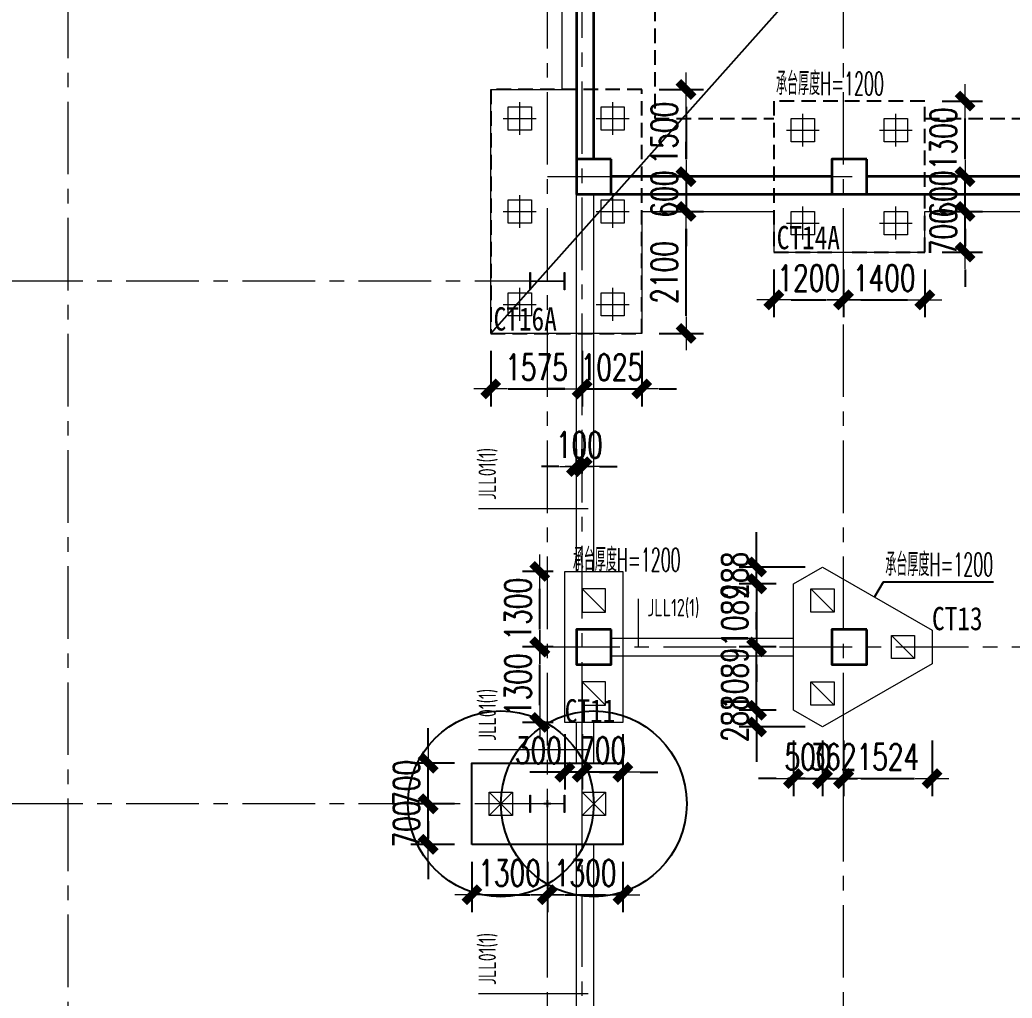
# Model space of a CAD drawing. Extents: x -1201378 to 2367219, y -619313 to 244905.
# Drawn here: x -108441 to -91355, y 197304 to 214152 of the extents above; entities that cross this region are included whole.
import ezdxf
from ezdxf.enums import TextEntityAlignment as Align

# ---------------------------------------------------------------- set-up
doc = ezdxf.new("R2010")
doc.units = 0
doc.header["$LTSCALE"] = 1000
doc.linetypes.add('CENTER', pattern=[2, 1.25, -0.25, 0.25, -0.25])
doc.linetypes.add('HIDDEN', pattern=[0.375, 0.25, -0.125])
doc.layers.get('0').update_dxf_attribs({"linetype": 'CONTINUOUS'})
doc.layers.get('Defpoints').update_dxf_attribs({"linetype": 'CONTINUOUS'})
for name, color, linetype, lineweight in [('S-axis', 111, 'CONTINUOUS', 0), ('S-bkl', 4, 'CONTINUOUS', 0), ('S-col', 2, 'CONTINUOUS', 0), ('S-ct', 2, 'CONTINUOUS', 0), ('S-dim', 81, 'CONTINUOUS', 0), ('S-dote', 5, 'CENTER', 0), ('S-zhuang', 1, 'CONTINUOUS', 0), ('基础梁集中标注', 2, 'CONTINUOUS', 18), ('砼墙', 3, 'CONTINUOUS', 35), ('砼柱', 2, 'CONTINUOUS', 35)]:
    doc.layers.add(name, color=color, linetype=linetype, lineweight=lineweight)
for name, color, linetype in [('S-BG', 131, 'CONTINUOUS'), ('S-CT1', 42, 'HIDDEN'), ('S-DOTE1', 140, 'CENTER'), ('S-HATCH1-W', 252, 'CONTINUOUS'), ('S-SS', 111, 'CONTINUOUS'), ('S-TEXT', 21, 'CONTINUOUS')]:
    doc.layers.add(name, color=color, linetype=linetype)
doc.styles.add('SS1', font='tj-romans1.shx', dxfattribs={"width": 0.7, "bigfont": 'tj-hztxt1.shx'})
doc.styles.add('样式 1', font='yjkeng.shx', dxfattribs={"width": 0.7, "height": 300, "bigfont": 'yjkchn.shx'})
doc.styles.add('黑体', font='simhei.ttf', dxfattribs={"width": 0.8})
doc.dimstyles.new('S-150-ARCHI', dxfattribs={"dimscale": 150, "dimtxt": 3, "dimasz": 2, "dimexe": 2, "dimexo": 2, "dimgap": 1, "dimtad": 1, "dimdec": 0, "dimzin": 0, "dimdsep": 46, "dimtxsty": 'SS1', "dimblk1": 'TT', "dimblk2": 'TT', "dimsah": 1, "dimcen": 1, "dimclrd": 256, "dimclre": 256, "dimclrt": 256, "dimadec": 0, "dimazin": 0, "dimtfac": 1, "dimtdec": 0, "dimtix": 1, "dimtmove": 2, "dimatfit": 0, "dimldrblk": 'TT', "dimfxl": 2, "dimtolj": 1, "dimtzin": 0, "dimarcsym": 0})

# ---------------------------------------------------------------- blocks, each defined once
blk = doc.blocks.new('_FZH')
at = {"layer": 'S-col'}
blk.add_lwpolyline([(-0.375, -0.188), (-0.375, 0.187), (-0.36, 0.187), (-0.36, 0.005), (0.36, 0.005), (0.36, 0.187), (0.375, 0.187), (0.375, -0.188), (0.36, -0.188), (0.36, -0.005), (-0.36, -0.005), (-0.36, -0.188)], close=True, dxfattribs=at)
blk = doc.blocks.new('w4234324')
at = {"layer": 'S-col', "xscale": 800.0000000000005, "yscale": 800.0000000000005, "zscale": 800.0000000000005}
for p in [(-144454, 813820), (-144454, 804820)]:
    blk.add_blockref('_FZH', p, dxfattribs=at)
blk = doc.blocks.new('1#轴网')
at = {"layer": 'S-dote'}
for p, q in [((-107608.5, 18867), (-107608.5, 124689.3)), ((-99358.5, 19033.1), (-99358.5, 124633.4)), ((-94258.5, 19033.1), (-94258.5, 124689.3)), ((-98758.5, 19217), (-98758.5, 124427)), ((-99358.5, 98827), (-76979.2, 98827)), ((-99358.5, 97027), (-216950.7, 97027)), ((-99358.5, 90727), (-76979.2, 90727)), ((-99358.5, 88027), (-216950.7, 88027))]:
    blk.add_line(p, q, dxfattribs=at)
blk = doc.blocks.new('A$C6AFE39C8')
at = {"layer": '砼柱', "lineweight": 35}
for points in [[(-15000, -16300), (-15600, -16300), (-15600, -16900), (-15000, -16900)], [(-10600, -16300), (-11200, -16300), (-11200, -16900), (-10600, -16900)], [(-15000, -24400), (-15600, -24400), (-15600, -25000), (-15000, -25000)], [(-10600, -24400), (-11200, -24400), (-11200, -25000), (-10600, -25000)]]:
    blk.add_lwpolyline(points, close=True, dxfattribs=at)
blk = doc.blocks.new('S-ZHUANG-400')
at = {"layer": 'S-zhuang'}
for p, q in [((200, -200), (-200, 200)), ((-200, -200), (200, 200))]:
    blk.add_line(p, q, dxfattribs=at)
blk.add_lwpolyline([(-200, 200), (200, 200), (200, -200), (-200, -200)], close=True, dxfattribs=at)
blk = doc.blocks.new('CT2')
at = {"layer": 'Defpoints'}
for centre in [(-193625, -186366), (-193625, -187966)]:
    blk.add_circle(centre, 1600, dxfattribs=at)
at = {"layer": 'S-DOTE1', "ltscale": 0.25}
for p, q in [((-193565, -187166), (-193685, -187166)), ((-193625, -187226), (-193625, -187106))]:
    blk.add_line(p, q, dxfattribs=at)
at = {"layer": 'S-HATCH1-W'}
blk.add_lwpolyline([(-194325, -185866), (-192925, -185866), (-192925, -188466), (-194325, -188466)], close=True, dxfattribs=at)
at = {"layer": 'S-zhuang'}
for p in [(-193625, -186366), (-193625, -187966)]:
    blk.add_blockref('S-ZHUANG-400', p, dxfattribs=at)
blk = doc.blocks.new('A$C656D53E9')
at = {"layer": 'S-zhuang', "ltscale": 0.25}
blk.add_line((-200, 200), (200, -200), dxfattribs=at)
at = {"layer": 'S-zhuang', "color": 1, "ltscale": 0.5}
blk.add_lwpolyline([(200, 200), (-200, 200), (-200, -200), (200, -200)], close=True, dxfattribs=at)
blk = doc.blocks.new('TT')
blk.add_line((-0.969, 0), (0.969, 0))
at = {"const_width": 0.45}
blk.add_lwpolyline([(-0.442, -0.442), (0.442, 0.442)], dxfattribs=at)
blk = doc.blocks.new('*D5456')
at = {"layer": 'Defpoints', "color": 0, "transparency": 16777216}
for p in [(-100658, 199952), (-99358, 199952), (-99358, 199085)]:
    blk.add_point(p, dxfattribs=at)
at = {"layer": 'S-dim', "lineweight": -2, "transparency": 16777216}
for p, q in [((-100658, 199652), (-100658, 198785)), ((-99358, 199652), (-99358, 198785)), ((-100358, 199085), (-99658, 199085))]:
    blk.add_line(p, q, dxfattribs=at)
at = {"layer": 'S-dim', "lineweight": -2, "transparency": 16777216, "xscale": 300, "yscale": 300, "zscale": 300, "rotation": 180}
blk.add_blockref('TT', (-100658, 199085), dxfattribs=at)
at = {"layer": 'S-dim', "lineweight": -2, "transparency": 16777216, "xscale": 300, "yscale": 300, "zscale": 300}
blk.add_blockref('TT', (-99358, 199085), dxfattribs=at)
at = {"layer": 'S-dim', "transparency": 16777216, "insert": (-100008, 199460), "char_height": 450, "attachment_point": 5, "style": 'SS1'}
blk.add_mtext('\\A1;1300', dxfattribs=at)
blk = doc.blocks.new('*D5457')
at = {"layer": 'Defpoints', "color": 0, "transparency": 16777216}
for p in [(-99358, 199952), (-98058, 199952), (-98058, 199085)]:
    blk.add_point(p, dxfattribs=at)
at = {"layer": 'S-dim', "lineweight": -2, "transparency": 16777216}
for p, q in [((-99358, 199652), (-99358, 198785)), ((-98058, 199652), (-98058, 198785)), ((-99058, 199085), (-98358, 199085))]:
    blk.add_line(p, q, dxfattribs=at)
at = {"layer": 'S-dim', "lineweight": -2, "transparency": 16777216, "xscale": 300, "yscale": 300, "zscale": 300, "rotation": 180}
blk.add_blockref('TT', (-99358, 199085), dxfattribs=at)
at = {"layer": 'S-dim', "lineweight": -2, "transparency": 16777216, "xscale": 300, "yscale": 300, "zscale": 300}
blk.add_blockref('TT', (-98058, 199085), dxfattribs=at)
at = {"layer": 'S-dim', "transparency": 16777216, "insert": (-98708, 199460), "char_height": 450, "attachment_point": 5, "style": 'SS1'}
blk.add_mtext('\\A1;1300', dxfattribs=at)
blk = doc.blocks.new('*D5458')
at = {"layer": 'Defpoints', "color": 0, "transparency": 16777216}
for p in [(-101410, 200652), (-100658, 200652), (-100658, 199952)]:
    blk.add_point(p, dxfattribs=at)
at = {"layer": 'S-dim', "lineweight": -2, "transparency": 16777216}
for p, q in [((-101410, 200952), (-101410, 201252)), ((-100958, 200652), (-101710, 200652)), ((-101410, 199952), (-101410, 200652)), ((-100958, 199952), (-101710, 199952)), ((-101410, 199652), (-101410, 199352))]:
    blk.add_line(p, q, dxfattribs=at)
at = {"layer": 'S-dim', "lineweight": -2, "transparency": 16777216, "xscale": 300, "yscale": 300, "zscale": 300}
for p, rotation in [((-101410, 200652), 270), ((-101410, 199952), 90)]:
    blk.add_blockref('TT', p, dxfattribs=dict(at, rotation=rotation))
at = {"layer": 'S-dim', "transparency": 16777216, "insert": (-101785, 200302), "char_height": 450, "attachment_point": 5, "rotation": 90, "style": 'SS1'}
blk.add_mtext('\\A1;700', dxfattribs=at)
blk = doc.blocks.new('*D5459')
at = {"layer": 'Defpoints', "color": 0, "transparency": 16777216}
for p in [(-101410, 201352), (-100658, 201352), (-100658, 200652)]:
    blk.add_point(p, dxfattribs=at)
at = {"layer": 'S-dim', "lineweight": -2, "transparency": 16777216}
for p, q in [((-101410, 201652), (-101410, 201952)), ((-100958, 201352), (-101710, 201352)), ((-101410, 200652), (-101410, 201352)), ((-100958, 200652), (-101710, 200652)), ((-101410, 200352), (-101410, 200052))]:
    blk.add_line(p, q, dxfattribs=at)
at = {"layer": 'S-dim', "lineweight": -2, "transparency": 16777216, "xscale": 300, "yscale": 300, "zscale": 300}
for p, rotation in [((-101410, 201352), 270), ((-101410, 200652), 90)]:
    blk.add_blockref('TT', p, dxfattribs=dict(at, rotation=rotation))
at = {"layer": 'S-dim', "transparency": 16777216, "insert": (-101785, 201002), "char_height": 450, "attachment_point": 5, "rotation": 90, "style": 'SS1'}
blk.add_mtext('\\A1;700', dxfattribs=at)
blk = doc.blocks.new('*D5386')
at = {"layer": 'Defpoints', "color": 0, "transparency": 16777216}
for p in [(-94620, 202041), (-94258, 202041), (-94258, 201085)]:
    blk.add_point(p, dxfattribs=at)
at = {"layer": 'S-dim', "lineweight": -2, "transparency": 16777216}
for p, q in [((-94620, 201741), (-94620, 200785)), ((-94258, 201741), (-94258, 200785)), ((-94920, 201085), (-95220, 201085)), ((-94620, 201085), (-94258, 201085)), ((-93958, 201085), (-93658, 201085))]:
    blk.add_line(p, q, dxfattribs=at)
at = {"layer": 'S-dim', "lineweight": -2, "transparency": 16777216, "xscale": 300, "yscale": 300, "zscale": 300}
blk.add_blockref('TT', (-94620, 201085), dxfattribs=at)
at = {"layer": 'S-dim', "lineweight": -2, "transparency": 16777216, "xscale": 300, "yscale": 300, "zscale": 300, "rotation": 180}
blk.add_blockref('TT', (-94258, 201085), dxfattribs=at)
at = {"layer": 'S-dim', "transparency": 16777216, "insert": (-94439, 201460), "char_height": 450, "attachment_point": 5, "style": 'SS1'}
blk.add_mtext('\\A1;362', dxfattribs=at)
blk = doc.blocks.new('*D5387')
at = {"layer": 'Defpoints', "color": 0, "transparency": 16777216}
for p in [(-94258, 202041), (-92734, 202041), (-92734, 201085)]:
    blk.add_point(p, dxfattribs=at)
at = {"layer": 'S-dim', "lineweight": -2, "transparency": 16777216}
for p, q in [((-94258, 201741), (-94258, 200785)), ((-92734, 201741), (-92734, 200785)), ((-93958, 201085), (-93034, 201085))]:
    blk.add_line(p, q, dxfattribs=at)
at = {"layer": 'S-dim', "lineweight": -2, "transparency": 16777216, "xscale": 300, "yscale": 300, "zscale": 300, "rotation": 180}
blk.add_blockref('TT', (-94258, 201085), dxfattribs=at)
at = {"layer": 'S-dim', "lineweight": -2, "transparency": 16777216, "xscale": 300, "yscale": 300, "zscale": 300}
blk.add_blockref('TT', (-92734, 201085), dxfattribs=at)
at = {"layer": 'S-dim', "transparency": 16777216, "insert": (-93496, 201460), "char_height": 450, "attachment_point": 5, "style": 'SS1'}
blk.add_mtext('\\A1;1524', dxfattribs=at)
blk = doc.blocks.new('*D5388')
at = {"layer": 'Defpoints', "color": 0, "transparency": 16777216}
for p in [(-95120, 202041), (-94620, 202041), (-94620, 201085)]:
    blk.add_point(p, dxfattribs=at)
at = {"layer": 'S-dim', "lineweight": -2, "transparency": 16777216}
for p, q in [((-95120, 201741), (-95120, 200785)), ((-94620, 201741), (-94620, 200785)), ((-95420, 201085), (-95720, 201085)), ((-95120, 201085), (-94620, 201085)), ((-94320, 201085), (-94020, 201085))]:
    blk.add_line(p, q, dxfattribs=at)
at = {"layer": 'S-dim', "lineweight": -2, "transparency": 16777216, "xscale": 300, "yscale": 300, "zscale": 300}
blk.add_blockref('TT', (-95120, 201085), dxfattribs=at)
at = {"layer": 'S-dim', "lineweight": -2, "transparency": 16777216, "xscale": 300, "yscale": 300, "zscale": 300, "rotation": 180}
blk.add_blockref('TT', (-94620, 201085), dxfattribs=at)
at = {"layer": 'S-dim', "transparency": 16777216, "insert": (-94870, 201460), "char_height": 450, "attachment_point": 5, "style": 'SS1'}
blk.add_mtext('\\A1;500', dxfattribs=at)
blk = doc.blocks.new('*D5389')
at = {"layer": 'Defpoints', "color": 0, "transparency": 16777216}
for p in [(-95120, 204441), (-95756, 203352), (-95120, 203352)]:
    blk.add_point(p, dxfattribs=at)
at = {"layer": 'S-dim', "lineweight": -2, "transparency": 16777216}
for p, q in [((-95756, 204741), (-95756, 205041)), ((-95420, 204441), (-96056, 204441)), ((-95756, 204441), (-95756, 203352)), ((-95420, 203352), (-96056, 203352)), ((-95756, 203052), (-95756, 202752))]:
    blk.add_line(p, q, dxfattribs=at)
at = {"layer": 'S-dim', "lineweight": -2, "transparency": 16777216, "xscale": 300, "yscale": 300, "zscale": 300}
for p, rotation in [((-95756, 204441), 270), ((-95756, 203352), 90)]:
    blk.add_blockref('TT', p, dxfattribs=dict(at, rotation=rotation))
at = {"layer": 'S-dim', "transparency": 16777216, "insert": (-96131, 203896), "char_height": 450, "attachment_point": 5, "rotation": 90, "style": 'SS1'}
blk.add_mtext('\\A1;1089', dxfattribs=at)
blk = doc.blocks.new('*D5390')
at = {"layer": 'Defpoints', "color": 0, "transparency": 16777216}
for p in [(-95756, 203352), (-95120, 203352), (-95120, 202263)]:
    blk.add_point(p, dxfattribs=at)
at = {"layer": 'S-dim', "lineweight": -2, "transparency": 16777216}
for p, q in [((-95756, 203652), (-95756, 203952)), ((-95420, 203352), (-96056, 203352)), ((-95756, 202263), (-95756, 203352)), ((-95420, 202263), (-96056, 202263)), ((-95756, 201963), (-95756, 201663))]:
    blk.add_line(p, q, dxfattribs=at)
at = {"layer": 'S-dim', "lineweight": -2, "transparency": 16777216, "xscale": 300, "yscale": 300, "zscale": 300}
for p, rotation in [((-95756, 203352), 270), ((-95756, 202263), 90)]:
    blk.add_blockref('TT', p, dxfattribs=dict(at, rotation=rotation))
at = {"layer": 'S-dim', "transparency": 16777216, "insert": (-96131, 202807), "char_height": 450, "attachment_point": 5, "rotation": 90, "style": 'SS1'}
blk.add_mtext('\\A1;1089', dxfattribs=at)
blk = doc.blocks.new('*D5391')
at = {"layer": 'Defpoints', "color": 0, "transparency": 16777216}
for p in [(-95120, 202263), (-95756, 201975), (-94620, 201975)]:
    blk.add_point(p, dxfattribs=at)
at = {"layer": 'S-dim', "lineweight": -2, "transparency": 16777216}
for p, q in [((-95756, 202563), (-95756, 202863)), ((-95420, 202263), (-96056, 202263)), ((-95756, 202263), (-95756, 201975)), ((-94920, 201975), (-96056, 201975)), ((-95756, 201675), (-95756, 201375))]:
    blk.add_line(p, q, dxfattribs=at)
at = {"layer": 'S-dim', "lineweight": -2, "transparency": 16777216, "xscale": 300, "yscale": 300, "zscale": 300}
for p, rotation in [((-95756, 202263), 270), ((-95756, 201975), 90)]:
    blk.add_blockref('TT', p, dxfattribs=dict(at, rotation=rotation))
at = {"layer": 'S-dim', "transparency": 16777216, "insert": (-96131, 202119), "char_height": 450, "attachment_point": 5, "rotation": 90, "style": 'SS1'}
blk.add_mtext('\\A1;288', dxfattribs=at)
blk = doc.blocks.new('*D5392')
at = {"layer": 'Defpoints', "color": 0, "transparency": 16777216}
for p in [(-95756, 204729), (-94620, 204729), (-95120, 204441)]:
    blk.add_point(p, dxfattribs=at)
at = {"layer": 'S-dim', "lineweight": -2, "transparency": 16777216}
for p, q in [((-95756, 205029), (-95756, 205329)), ((-94920, 204729), (-96056, 204729)), ((-95756, 204441), (-95756, 204729)), ((-95420, 204441), (-96056, 204441)), ((-95756, 204141), (-95756, 203841))]:
    blk.add_line(p, q, dxfattribs=at)
at = {"layer": 'S-dim', "lineweight": -2, "transparency": 16777216, "xscale": 300, "yscale": 300, "zscale": 300}
for p, rotation in [((-95756, 204729), 270), ((-95756, 204441), 90)]:
    blk.add_blockref('TT', p, dxfattribs=dict(at, rotation=rotation))
at = {"layer": 'S-dim', "transparency": 16777216, "insert": (-96131, 204585), "char_height": 450, "attachment_point": 5, "rotation": 90, "style": 'SS1'}
blk.add_mtext('\\A1;288', dxfattribs=at)
blk = doc.blocks.new('*D5424')
at = {"layer": 'Defpoints', "color": 0, "transparency": 16777216}
for p in [(-99489, 203352), (-98958, 203352), (-98958, 202052)]:
    blk.add_point(p, dxfattribs=at)
at = {"layer": 'S-dim', "lineweight": -2, "transparency": 16777216}
for p, q in [((-99258, 203352), (-99789, 203352)), ((-99489, 202352), (-99489, 203052)), ((-99258, 202052), (-99789, 202052))]:
    blk.add_line(p, q, dxfattribs=at)
at = {"layer": 'S-dim', "lineweight": -2, "transparency": 16777216, "xscale": 300, "yscale": 300, "zscale": 300}
for p, rotation in [((-99489, 203352), 90), ((-99489, 202052), 270)]:
    blk.add_blockref('TT', p, dxfattribs=dict(at, rotation=rotation))
at = {"layer": 'S-dim', "transparency": 16777216, "insert": (-99864, 202702), "char_height": 450, "attachment_point": 5, "rotation": 90, "style": 'SS1'}
blk.add_mtext('\\A1;1300', dxfattribs=at)
blk = doc.blocks.new('*D5425')
at = {"layer": 'Defpoints', "color": 0, "transparency": 16777216}
for p in [(-98758, 202152), (-98058, 202152), (-98758, 201196)]:
    blk.add_point(p, dxfattribs=at)
at = {"layer": 'S-dim', "lineweight": -2, "transparency": 16777216}
for p, q in [((-98758, 201852), (-98758, 200896)), ((-98058, 201852), (-98058, 200896)), ((-99058, 201196), (-99358, 201196)), ((-98058, 201196), (-98758, 201196)), ((-97758, 201196), (-97458, 201196))]:
    blk.add_line(p, q, dxfattribs=at)
at = {"layer": 'S-dim', "lineweight": -2, "transparency": 16777216, "xscale": 300, "yscale": 300, "zscale": 300}
for p, rotation in [((-98758, 201196), 2.340888245557148e-12), ((-98058, 201196), 180.0000000000024)]:
    blk.add_blockref('TT', p, dxfattribs=dict(at, rotation=rotation))
at = {"layer": 'S-dim', "transparency": 16777216, "insert": (-98408, 201571), "char_height": 450, "attachment_point": 5, "style": 'SS1'}
blk.add_mtext('\\A1;700', dxfattribs=at)
blk = doc.blocks.new('*D5426')
at = {"layer": 'Defpoints', "color": 0, "transparency": 16777216}
for p in [(-99058, 202152), (-98758, 202152), (-99058, 201196)]:
    blk.add_point(p, dxfattribs=at)
at = {"layer": 'S-dim', "lineweight": -2, "transparency": 16777216}
for p, q in [((-99058, 201852), (-99058, 200896)), ((-98758, 201852), (-98758, 200896)), ((-99358, 201196), (-99658, 201196)), ((-98758, 201196), (-99058, 201196)), ((-98458, 201196), (-98158, 201196))]:
    blk.add_line(p, q, dxfattribs=at)
at = {"layer": 'S-dim', "lineweight": -2, "transparency": 16777216, "xscale": 300, "yscale": 300, "zscale": 300}
blk.add_blockref('TT', (-99058, 201196), dxfattribs=at)
at = {"layer": 'S-dim', "lineweight": -2, "transparency": 16777216, "xscale": 300, "yscale": 300, "zscale": 300, "rotation": 180}
blk.add_blockref('TT', (-98758, 201196), dxfattribs=at)
at = {"layer": 'S-dim', "transparency": 16777216, "insert": (-99512, 201571), "char_height": 450, "attachment_point": 5, "style": 'SS1'}
blk.add_mtext('\\A1;300', dxfattribs=at)
blk = doc.blocks.new('*D5427')
at = {"layer": 'Defpoints', "color": 0, "transparency": 16777216}
for p in [(-99489, 204652), (-98958, 204652), (-98958, 203352)]:
    blk.add_point(p, dxfattribs=at)
at = {"layer": 'S-dim', "lineweight": -2, "transparency": 16777216}
for p, q in [((-99258, 204652), (-99789, 204652)), ((-99489, 203652), (-99489, 204352)), ((-99258, 203352), (-99789, 203352))]:
    blk.add_line(p, q, dxfattribs=at)
at = {"layer": 'S-dim', "lineweight": -2, "transparency": 16777216, "xscale": 300, "yscale": 300, "zscale": 300}
for p, rotation in [((-99489, 204652), 90), ((-99489, 203352), 270)]:
    blk.add_blockref('TT', p, dxfattribs=dict(at, rotation=rotation))
at = {"layer": 'S-dim', "transparency": 16777216, "insert": (-99864, 204002), "char_height": 450, "attachment_point": 5, "rotation": 90, "style": 'SS1'}
blk.add_mtext('\\A1;1300', dxfattribs=at)
blk = doc.blocks.new('A$C08FF7A6C')
at = {"layer": '砼墙', "lineweight": 35}
for p, q in [((0, -8900), (0, -16300)), ((300, -16300), (300, -8900)), ((4400, -16600), (600, -16600)), ((15000, -16600), (5000, -16600)), ((600, -16900), (4400, -16900)), ((5000, -16900), (15000, -16900))]:
    blk.add_line(p, q, dxfattribs=at)
at = {"layer": '砼柱', "lineweight": 35}
for points in [[(600, -16300), (0, -16300), (0, -16900), (600, -16900)], [(5000, -16300), (4400, -16300), (4400, -16900), (5000, -16900)]]:
    blk.add_lwpolyline(points, close=True, dxfattribs=at)
blk = doc.blocks.new('FZ-400')
for p, q in [((0, -283), (0, 283)), ((-283, 0), (283, 0))]:
    blk.add_line(p, q)
blk.add_lwpolyline([(200, -200), (-200, -200), (-200, 200), (200, 200)], close=True)
blk = doc.blocks.new('*D5498')
at = {"layer": 'Defpoints', "color": 0, "transparency": 16777216}
for p in [(-95458, 210152), (-94258, 210152), (-94258, 209329)]:
    blk.add_point(p, dxfattribs=at)
at = {"layer": 'S-dim', "lineweight": -2, "transparency": 16777216}
for p, q in [((-95458, 209852), (-95458, 209029)), ((-94258, 209852), (-94258, 209029)), ((-95158, 209329), (-94558, 209329))]:
    blk.add_line(p, q, dxfattribs=at)
at = {"layer": 'S-dim', "lineweight": -2, "transparency": 16777216, "xscale": 300, "yscale": 300, "zscale": 300, "rotation": 180}
blk.add_blockref('TT', (-95458, 209329), dxfattribs=at)
at = {"layer": 'S-dim', "lineweight": -2, "transparency": 16777216, "xscale": 300, "yscale": 300, "zscale": 300}
blk.add_blockref('TT', (-94258, 209329), dxfattribs=at)
at = {"layer": 'S-dim', "transparency": 16777216, "insert": (-94858, 209704), "char_height": 450, "attachment_point": 5, "style": 'SS1'}
blk.add_mtext('\\A1;1200', dxfattribs=at)
blk = doc.blocks.new('*D5499')
at = {"layer": 'Defpoints', "color": 0, "transparency": 16777216}
for p in [(-94258, 210152), (-92858, 210152), (-92858, 209329)]:
    blk.add_point(p, dxfattribs=at)
at = {"layer": 'S-dim', "lineweight": -2, "transparency": 16777216}
for p, q in [((-94258, 209852), (-94258, 209029)), ((-92858, 209852), (-92858, 209029)), ((-93958, 209329), (-93158, 209329))]:
    blk.add_line(p, q, dxfattribs=at)
at = {"layer": 'S-dim', "lineweight": -2, "transparency": 16777216, "xscale": 300, "yscale": 300, "zscale": 300, "rotation": 180}
blk.add_blockref('TT', (-94258, 209329), dxfattribs=at)
at = {"layer": 'S-dim', "lineweight": -2, "transparency": 16777216, "xscale": 300, "yscale": 300, "zscale": 300}
blk.add_blockref('TT', (-92858, 209329), dxfattribs=at)
at = {"layer": 'S-dim', "transparency": 16777216, "insert": (-93558, 209704), "char_height": 450, "attachment_point": 5, "style": 'SS1'}
blk.add_mtext('\\A1;1400', dxfattribs=at)
blk = doc.blocks.new('*D5510')
at = {"layer": 'Defpoints', "color": 0, "transparency": 16777216}
for p in [(-92858, 210852), (-92166, 210852), (-92858, 210152)]:
    blk.add_point(p, dxfattribs=at)
at = {"layer": 'S-dim', "lineweight": -2, "transparency": 16777216}
for p, q in [((-92166, 211152), (-92166, 211452)), ((-92558, 210852), (-91866, 210852)), ((-92166, 210152), (-92166, 210852)), ((-92558, 210152), (-91866, 210152)), ((-92166, 209852), (-92166, 209552))]:
    blk.add_line(p, q, dxfattribs=at)
at = {"layer": 'S-dim', "lineweight": -2, "transparency": 16777216, "xscale": 300, "yscale": 300, "zscale": 300}
for p, rotation in [((-92166, 210852), 270), ((-92166, 210152), 90)]:
    blk.add_blockref('TT', p, dxfattribs=dict(at, rotation=rotation))
at = {"layer": 'S-dim', "transparency": 16777216, "insert": (-92541, 210502), "char_height": 450, "attachment_point": 5, "rotation": 90, "style": 'SS1'}
blk.add_mtext('\\A1;700', dxfattribs=at)
blk = doc.blocks.new('*D5511')
at = {"layer": 'Defpoints', "color": 0, "transparency": 16777216}
for p in [(-92858, 211452), (-92166, 211452), (-92858, 210852)]:
    blk.add_point(p, dxfattribs=at)
at = {"layer": 'S-dim', "lineweight": -2, "transparency": 16777216}
for p, q in [((-92166, 211752), (-92166, 212052)), ((-92558, 211452), (-91866, 211452)), ((-92166, 210852), (-92166, 211452)), ((-92558, 210852), (-91866, 210852)), ((-92166, 210552), (-92166, 210252))]:
    blk.add_line(p, q, dxfattribs=at)
at = {"layer": 'S-dim', "lineweight": -2, "transparency": 16777216, "xscale": 300, "yscale": 300, "zscale": 300}
for p, rotation in [((-92166, 211452), 270), ((-92166, 210852), 90)]:
    blk.add_blockref('TT', p, dxfattribs=dict(at, rotation=rotation))
at = {"layer": 'S-dim', "transparency": 16777216, "insert": (-92541, 211152), "char_height": 450, "attachment_point": 5, "rotation": 90, "style": 'SS1'}
blk.add_mtext('\\A1;600', dxfattribs=at)
blk = doc.blocks.new('*D5512')
at = {"layer": 'Defpoints', "color": 0, "transparency": 16777216}
for p in [(-92858, 212752), (-92166, 212752), (-92858, 211452)]:
    blk.add_point(p, dxfattribs=at)
at = {"layer": 'S-dim', "lineweight": -2, "transparency": 16777216}
for p, q in [((-92558, 212752), (-91866, 212752)), ((-92166, 211752), (-92166, 212452)), ((-92558, 211452), (-91866, 211452))]:
    blk.add_line(p, q, dxfattribs=at)
at = {"layer": 'S-dim', "lineweight": -2, "transparency": 16777216, "xscale": 300, "yscale": 300, "zscale": 300}
for p, rotation in [((-92166, 212752), 90), ((-92166, 211452), 270)]:
    blk.add_blockref('TT', p, dxfattribs=dict(at, rotation=rotation))
at = {"layer": 'S-dim', "transparency": 16777216, "insert": (-92541, 212102), "char_height": 450, "attachment_point": 5, "rotation": 90, "style": 'SS1'}
blk.add_mtext('\\A1;1300', dxfattribs=at)
blk = doc.blocks.new('*D5544')
at = {"layer": 'Defpoints', "color": 0, "transparency": 16777216}
for p in [(-100333, 208752), (-98758, 208752), (-98758, 207795)]:
    blk.add_point(p, dxfattribs=at)
at = {"layer": 'S-dim', "lineweight": -2, "transparency": 16777216}
for p, q in [((-100333, 208452), (-100333, 207495)), ((-98758, 208452), (-98758, 207495)), ((-100033, 207795), (-99058, 207795))]:
    blk.add_line(p, q, dxfattribs=at)
at = {"layer": 'S-dim', "lineweight": -2, "transparency": 16777216, "xscale": 300, "yscale": 300, "zscale": 300, "rotation": 180}
blk.add_blockref('TT', (-100333, 207795), dxfattribs=at)
at = {"layer": 'S-dim', "lineweight": -2, "transparency": 16777216, "xscale": 300, "yscale": 300, "zscale": 300}
blk.add_blockref('TT', (-98758, 207795), dxfattribs=at)
at = {"layer": 'S-dim', "transparency": 16777216, "insert": (-99546, 208170), "char_height": 450, "attachment_point": 5, "style": 'SS1'}
blk.add_mtext('\\A1;1575', dxfattribs=at)
blk = doc.blocks.new('*D5545')
at = {"layer": 'Defpoints', "color": 0, "transparency": 16777216}
for p in [(-98758, 208752), (-97733, 208752), (-97733, 207795)]:
    blk.add_point(p, dxfattribs=at)
at = {"layer": 'S-dim', "lineweight": -2, "transparency": 16777216}
for p, q in [((-98758, 208452), (-98758, 207495)), ((-97733, 208452), (-97733, 207495)), ((-99058, 207795), (-99358, 207795)), ((-98758, 207795), (-97733, 207795)), ((-97433, 207795), (-97133, 207795))]:
    blk.add_line(p, q, dxfattribs=at)
at = {"layer": 'S-dim', "lineweight": -2, "transparency": 16777216, "xscale": 300, "yscale": 300, "zscale": 300}
blk.add_blockref('TT', (-98758, 207795), dxfattribs=at)
at = {"layer": 'S-dim', "lineweight": -2, "transparency": 16777216, "xscale": 300, "yscale": 300, "zscale": 300, "rotation": 180}
blk.add_blockref('TT', (-97733, 207795), dxfattribs=at)
at = {"layer": 'S-dim', "transparency": 16777216, "insert": (-98246, 208170), "char_height": 450, "attachment_point": 5, "style": 'SS1'}
blk.add_mtext('\\A1;1025', dxfattribs=at)
blk = doc.blocks.new('*D5546')
at = {"layer": 'Defpoints', "color": 0, "transparency": 16777216}
for p in [(-97733, 210852), (-96970, 210852), (-97733, 208752)]:
    blk.add_point(p, dxfattribs=at)
at = {"layer": 'S-dim', "lineweight": -2, "transparency": 16777216}
for p, q in [((-97433, 210852), (-96670, 210852)), ((-96970, 209052), (-96970, 210552)), ((-97433, 208752), (-96670, 208752))]:
    blk.add_line(p, q, dxfattribs=at)
at = {"layer": 'S-dim', "lineweight": -2, "transparency": 16777216, "xscale": 300, "yscale": 300, "zscale": 300}
for p, rotation in [((-96970, 210852), 90), ((-96970, 208752), 270)]:
    blk.add_blockref('TT', p, dxfattribs=dict(at, rotation=rotation))
at = {"layer": 'S-dim', "transparency": 16777216, "insert": (-97345, 209802), "char_height": 450, "attachment_point": 5, "rotation": 90, "style": 'SS1'}
blk.add_mtext('\\A1;2100', dxfattribs=at)
blk = doc.blocks.new('*D5547')
at = {"layer": 'Defpoints', "color": 0, "transparency": 16777216}
for p in [(-97733, 212952), (-97733, 211452), (-96970, 211452)]:
    blk.add_point(p, dxfattribs=at)
at = {"layer": 'S-dim', "lineweight": -2, "transparency": 16777216}
for p, q in [((-97433, 212952), (-96670, 212952)), ((-96970, 212652), (-96970, 211752)), ((-97433, 211452), (-96670, 211452))]:
    blk.add_line(p, q, dxfattribs=at)
at = {"layer": 'S-dim', "lineweight": -2, "transparency": 16777216, "xscale": 300, "yscale": 300, "zscale": 300}
for p, rotation in [((-96970, 212952), 90), ((-96970, 211452), 270)]:
    blk.add_blockref('TT', p, dxfattribs=dict(at, rotation=rotation))
at = {"layer": 'S-dim', "transparency": 16777216, "insert": (-97345, 212202), "char_height": 450, "attachment_point": 5, "rotation": 90, "style": 'SS1'}
blk.add_mtext('\\A1;1500', dxfattribs=at)
blk = doc.blocks.new('*D5548')
at = {"layer": 'Defpoints', "color": 0, "transparency": 16777216}
for p in [(-97733, 211452), (-97733, 210852), (-96970, 210852)]:
    blk.add_point(p, dxfattribs=at)
at = {"layer": 'S-dim', "lineweight": -2, "transparency": 16777216}
for p, q in [((-96970, 211752), (-96970, 212052)), ((-97433, 211452), (-96670, 211452)), ((-96970, 211452), (-96970, 210852)), ((-97433, 210852), (-96670, 210852)), ((-96970, 210552), (-96970, 210252))]:
    blk.add_line(p, q, dxfattribs=at)
at = {"layer": 'S-dim', "lineweight": -2, "transparency": 16777216, "xscale": 300, "yscale": 300, "zscale": 300}
for p, rotation in [((-96970, 211452), 270), ((-96970, 210852), 90)]:
    blk.add_blockref('TT', p, dxfattribs=dict(at, rotation=rotation))
at = {"layer": 'S-dim', "transparency": 16777216, "insert": (-97345, 211152), "char_height": 450, "attachment_point": 5, "rotation": 90, "style": 'SS1'}
blk.add_mtext('\\A1;600', dxfattribs=at)
blk = doc.blocks.new('*D5601')
at = {"layer": 'Defpoints', "color": 0, "transparency": 16777216}
for p in [(-98758, 206457), (-98858, 206038), (-98758, 206038)]:
    blk.add_point(p, dxfattribs=at)
at = {"layer": 'S-dim', "lineweight": -2, "transparency": 16777216}
for p, q in [((-98858, 206338), (-98858, 206757)), ((-98758, 206338), (-98758, 206757)), ((-99158, 206457), (-99458, 206457)), ((-98858, 206457), (-98758, 206457)), ((-98458, 206457), (-98158, 206457))]:
    blk.add_line(p, q, dxfattribs=at)
at = {"layer": 'S-dim', "lineweight": -2, "transparency": 16777216, "xscale": 300, "yscale": 300, "zscale": 300}
blk.add_blockref('TT', (-98858, 206457), dxfattribs=at)
at = {"layer": 'S-dim', "lineweight": -2, "transparency": 16777216, "xscale": 300, "yscale": 300, "zscale": 300, "rotation": 180}
blk.add_blockref('TT', (-98758, 206457), dxfattribs=at)
at = {"layer": 'S-dim', "transparency": 16777216, "insert": (-98808, 206832), "char_height": 450, "attachment_point": 5, "style": 'SS1'}
blk.add_mtext('\\A1;100', dxfattribs=at)

msp = doc.modelspace()

# ---------------------------------------------------------------- linework, layer by layer
at = {"layer": 'S-BG'}
for p, q in [((-93577, 204469.9), (-93725.5, 204212.5)), ((-91677.6, 204469.9), (-93577, 204469.9))]:
    msp.add_line(p, q, dxfattribs=at)
at = {"layer": 'S-bkl'}
for p, q in [((-98858.5, 204651.8), (-98858.5, 211151.8)), ((-98558.5, 204651.8), (-98558.5, 211151.8)), ((-98258.5, 203501.8), (-95120.5, 203501.8)), ((-98258.5, 203201.8), (-95120.5, 203201.8)), ((-98858.5, 201351.8), (-98858.5, 202051.8)), ((-98558.5, 201351.8), (-98558.5, 202051.8)), ((-98858.5, 196551.8), (-98858.5, 199951.8)), ((-98558.5, 196551.8), (-98558.5, 199951.8))]:
    msp.add_line(p, q, dxfattribs=at)
at = {"layer": 'S-ct'}
for points in [[(-99108.5, 217051.8), (-99108.5, 212951.8)], [(-97733.5, 210851.8), (-97733.5, 208751.8), (-100333.5, 208751.8), (-100333.5, 212951.8), (-99108.5, 212951.8)], [(-97733.5, 210851.8), (-95458.5, 210851.8), (-95458.5, 210151.8), (-92858.5, 210151.8), (-92858.5, 210851.8), (-84858.5, 210851.8)]]:
    msp.add_lwpolyline(points, dxfattribs=at)
at = {"layer": 'S-ct', "ltscale": 0.25}
msp.add_lwpolyline([(-94620.5, 204728.8), (-92734.5, 203640.8), (-92734.5, 203062.8), (-94620.5, 201974.8), (-95120.5, 202262.8), (-95120.5, 204440.8), (-94620.5, 204728.8)], dxfattribs=at)
msp.add_lwpolyline([(-99058.5, 204651.8), (-98058.5, 204651.8), (-98058.5, 202051.8), (-99058.5, 202051.8)], close=True, dxfattribs=at)
at = {"layer": 'S-CT1'}
for p, q in [((-97508.5, 218501.8), (-97508.5, 212451.8)), ((-92858.5, 212751.8), (-95458.5, 212751.8)), ((-95458.5, 212751.8), (-95458.5, 210151.8)), ((-92858.5, 210151.8), (-92858.5, 212751.8)), ((-97508.5, 212451.8), (-95458.5, 212451.8)), ((-92858.5, 212451.8), (-84858.5, 212451.8)), ((-95458.5, 210151.8), (-94408.5, 210151.8)), ((-94108.5, 210151.8), (-92858.5, 210151.8))]:
    msp.add_line(p, q, dxfattribs=at)
msp.add_lwpolyline([(-97733.5, 208751.8), (-97733.5, 212951.8), (-100333.5, 212951.8), (-100333.5, 208751.8)], close=True, dxfattribs=at)
at = {"layer": 'S-SS'}
msp.add_line((-100333.5, 208751.8), (-82258.5, 229051.8), dxfattribs=at)
at = {"layer": '基础梁集中标注', "lineweight": 18}
for p, q in [((-98654.8, 205732), (-100543.8, 205732)), ((-97787.4, 203351.8), (-97787.4, 204180.4)), ((-98654.8, 201583.3), (-100543.8, 201583.3)), ((-98654.8, 197379.2), (-100543.8, 197379.2))]:
    msp.add_line(p, q, dxfattribs=at)

# ---------------------------------------------------------------- block references
at = {"layer": 'S-axis'}
msp.add_blockref('1#轴网', (0, 112624.8), dxfattribs=at)
at = {"layer": 'S-col'}
for name, p in [('A$C6AFE39C8', (-83258.5, 228051.8)), ('A$C6AFE39C8', (-83258.5, 228051.8)), ('A$C08FF7A6C', (-98858.5, 228051.8)), ('w4234324', (45095.7, -604168.2))]:
    msp.add_blockref(name, p, dxfattribs=at)
at = {"layer": 'S-ct', "ltscale": 0.25}
for p in [(-98558.5, 204151.8), (-98558.5, 202551.8)]:
    msp.add_blockref('A$C656D53E9', p, dxfattribs=at)
at = {"layer": 'S-ct', "ltscale": 0.25, "xscale": -1, "rotation": 90}
for p in [(-94620.3, 204151.8), (-93234.7, 203351.8), (-94620.3, 202551.8)]:
    msp.add_blockref('A$C656D53E9', p, dxfattribs=at)
at = {"layer": 'S-zhuang', "color": 0, "ltscale": 0.5}
for p in [(-99833.5, 212451.8), (-98233.5, 212451.8), (-94958.5, 212251.8), (-93358.5, 212251.8), (-99833.5, 210851.8), (-98233.5, 210851.8), (-94958.5, 210651.8), (-93358.5, 210651.8), (-99833.5, 209251.8), (-98233.5, 209251.8)]:
    msp.add_blockref('FZ-400', p, dxfattribs=at)
at = {"layer": 'S-zhuang', "rotation": 90}
msp.add_blockref('CT2', (-286524.7, 394276.6), dxfattribs=at)

# ---------------------------------------------------------------- texts
at = {"layer": 'S-BG', "style": 'SS1', "width": 0.5}
for p in [(-95420.7, 213054.2), (-98920.7, 204854.2), (-93539.2, 204772.3)]:
    msp.add_text('承台厚度H=1200', height=400, dxfattribs=at).set_placement(p, align=Align.MIDDLE_LEFT)
at = {"layer": 'S-TEXT', "style": '黑体', "width": 0.8}
for s, p in [('CT14A', (-95408.5, 210201.8)), ('CT16A', (-100283.5, 208801.8)), ('CT13', (-92734.5, 203640.8)), ('CT11', (-99058.5, 202051.8))]:
    msp.add_text(s, height=400, dxfattribs=at).set_placement(p)
at = {"layer": '基础梁集中标注', "char_height": 300, "attachment_point": 1, "rotation": 90, "line_spacing_factor": 0.85, "style": '样式 1'}
for insert in [(-100543.8, 205882), (-100543.8, 201733.3), (-100543.8, 197529.2)]:
    msp.add_mtext('JLL01(1)', dxfattribs=dict(at, insert=insert))
at = {"layer": '基础梁集中标注', "insert": (-97637.4, 204180.4), "char_height": 300, "attachment_point": 1, "line_spacing_factor": 0.85, "style": '样式 1'}
msp.add_mtext('JLL12(1)', dxfattribs=at)

# ---------------------------------------------------------------- dimensions: what is measured, and where the dimension line sits
at = {"layer": 'S-dim'}
for base, p1, p2, picture, middle in [((-96970.2, 211451.8), (-97733.5, 212951.8), (-97733.5, 211451.8), '*D5547', (-97345.2, 212201.8)), ((-92166.2, 212751.8), (-92858.5, 211451.8), (-92858.5, 212751.8), '*D5512', (-92541.2, 212101.8)), ((-96970.2, 210851.8), (-97733.5, 211451.8), (-97733.5, 210851.8), '*D5548', (-97345.2, 211151.8)), ((-92166.2, 211451.8), (-92858.5, 210851.8), (-92858.5, 211451.8), '*D5511', (-92541.2, 211151.8)), ((-92166.2, 210851.8), (-92858.5, 210151.8), (-92858.5, 210851.8), '*D5510', (-92541.2, 210501.8)), ((-96970.2, 210851.8), (-97733.5, 208751.8), (-97733.5, 210851.8), '*D5546', (-97345.2, 209801.8)), ((-95756.4, 204728.8), (-95120.5, 204440.8), (-94620.5, 204728.8), '*D5392', (-96131.4, 204584.8)), ((-95756.4, 203351.8), (-95120.5, 204440.8), (-95120.5, 203351.8), '*D5389', (-96131.4, 203896.3)), ((-95756.4, 203351.8), (-95120.5, 202262.8), (-95120.5, 203351.8), '*D5390', (-96131.4, 202807.3)), ((-95756.4, 201974.8), (-95120.5, 202262.8), (-94620.5, 201974.8), '*D5391', (-96131.4, 202118.8)), ((-101410.2, 201351.8), (-100658.5, 200651.8), (-100658.5, 201351.8), '*D5459', (-101785.2, 201001.8)), ((-101410.2, 200651.8), (-100658.5, 199951.8), (-100658.5, 200651.8), '*D5458', (-101785.2, 200301.8))]:
    dim = msp.add_linear_dim(base=base, p1=p1, p2=p2, angle=90, dimstyle='S-150-ARCHI', dxfattribs=at)
    dim.commit()
    dim.dimension.update_dxf_attribs({"geometry": picture, "text_midpoint": middle})
for base, p1, p2, picture, middle in [((-94258.5, 209328.9), (-95458.5, 210151.8), (-94258.5, 210151.8), '*D5498', (-94858.5, 209703.9)), ((-92858.5, 209328.9), (-94258.5, 210151.8), (-92858.5, 210151.8), '*D5499', (-93558.5, 209703.9)), ((-98758.5, 207795), (-100333.5, 208751.8), (-98758.5, 208751.8), '*D5544', (-99546, 208170)), ((-97733.5, 207795), (-98758.5, 208751.8), (-97733.5, 208751.8), '*D5545', (-98246, 208170)), ((-98758.5, 206457.5), (-98858.5, 206038.2), (-98758.5, 206038.2), '*D5601', (-98808.5, 206832.5)), ((-99358.5, 199085.2), (-100658.5, 199951.8), (-99358.5, 199951.8), '*D5456', (-100008.5, 199460.2)), ((-98058.5, 199085.2), (-99358.5, 199951.8), (-98058.5, 199951.8), '*D5457', (-98708.5, 199460.2))]:
    dim = msp.add_linear_dim(base=base, p1=p1, p2=p2, dimstyle='S-150-ARCHI', dxfattribs=at)
    dim.commit()
    dim.dimension.update_dxf_attribs({"geometry": picture, "text_midpoint": middle})
for p1, p2, distance, picture, middle in [((-98958.5, 203351.8), (-98958.5, 204651.8), 530.4, '*D5427', (-99863.8, 204001.8)), ((-98958.5, 202051.8), (-98958.5, 203351.8), 530.4, '*D5424', (-99863.8, 202701.8)), ((-98058.5, 202151.8), (-98758.5, 202151.8), 955.4, '*D5425', (-98408.5, 201571.5)), ((-95120.5, 202040.8), (-94620.5, 202040.8), -955.4, '*D5388', (-94870.5, 201460.5)), ((-94620.5, 202040.8), (-94258.5, 202040.8), -955.4, '*D5386', (-94439.5, 201460.5)), ((-94258.5, 202040.8), (-92734.5, 202040.8), -955.4, '*D5387', (-93496.5, 201460.5))]:
    dim = msp.add_aligned_dim(p1=p1, p2=p2, distance=distance, dimstyle='S-150-ARCHI', dxfattribs=at)
    dim.commit()
    dim.dimension.update_dxf_attribs({"geometry": picture, "text_midpoint": middle})
dim = msp.add_linear_dim(base=(-99058.5, 201196.5), p1=(-98758.5, 202151.8), p2=(-99058.5, 202151.8), angle=180, dimstyle='S-150-ARCHI', dxfattribs=at)
dim.commit()
dim.dimension.update_dxf_attribs({"geometry": '*D5426', "text_midpoint": (-99511.8, 201571.5), "dimtype": 161})

doc.saveas('drawing.dxf')
